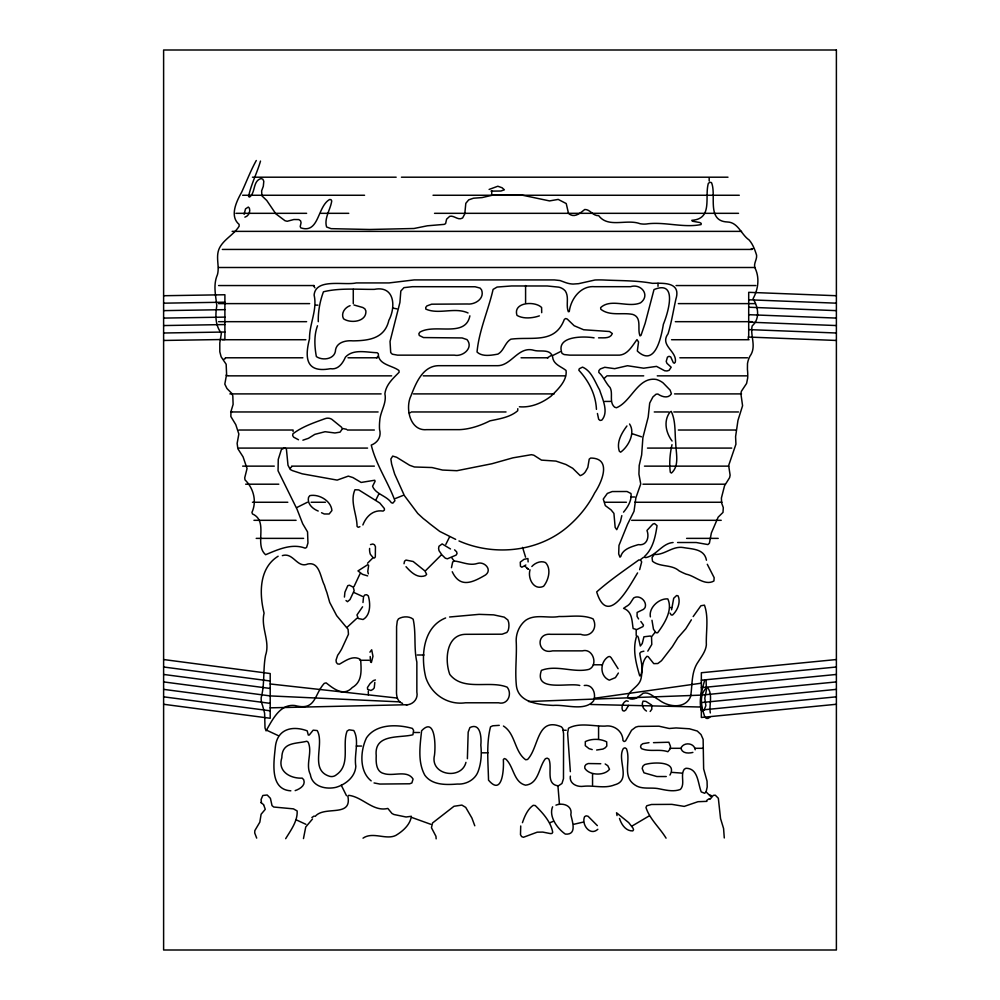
<?xml version="1.0" encoding="UTF-8"?>
<svg xmlns="http://www.w3.org/2000/svg" width="1000" height="1000" viewBox="0 0 1000 1000"><rect width="100%" height="100%" fill="white"/><g stroke="black" fill="none" stroke-linecap="round" stroke-linejoin="round"><path stroke-width="1.5" d="M451.463 567.688L452.688 561.95L454.375 561.013C462.013 561.85 469.7 566.025 477.438 563.425C484.162 561.087 492.562 569.513 485.662 574.875C472.95 582.3 460.238 588.725 452.238 571.737M724.287 837.962L723.575 828.475L720.537 818.525L718.35 798.275L715.288 795.188L713.337 795.35L709.963 799.362M404.025 563.737L404.562 561.175L405.988 560.075L413.162 561.5L424.875 570.9L426.625 574.275L425.525 575.575C417.475 578.812 410.9 572.112 406.012 566.7M436.15 838.85L435.95 836.3L431.45 827.725L432.5 823.012L454 806.275L461.887 805.088L465.725 807.4L471.9 818.025L474.787 825.788M370.2 656.513L370.538 661.95L371.375 662.5L372.962 656.3L371.688 649.8L369.913 652.15M530.037 569.825C527.45 578.1 533.638 590.9 543.575 586.287C548.4 580.325 551.675 569.012 545.55 562.6C540.925 560.388 535.062 562.875 531.838 566.512M579.775 685.475C568.312 682.4 533.7 692.45 541.413 670.362C556.65 664.488 573.6 673.162 588.962 669.375C598.488 665.387 593.138 647.837 582.413 650.863L552.575 650.863C537.337 654.925 535.2 632.625 550.862 634.312L580.7 634.312C590.9 638.062 598.188 627.737 593.038 618.85C582.612 614.362 570.25 616.8 559.113 616.5C548.162 618.612 535.45 613.688 525.825 620.2C519.65 624.975 516.075 632.938 516.175 640.7C517.025 655.212 514.95 669.688 516.25 684.175C517.275 702.825 538.7 704.575 553.075 705.425C565.925 704.325 584.675 711.7 593.587 700.85C596.375 694.062 592.9 684.062 584.25 685.475M244.112 214.275L245.525 208.863L248.312 207.075L249.387 208.2C250.637 211.713 248.562 216.2 244.875 217.15M621.825 515.625L620.438 521.525L616.75 529.688L615.163 527.425L613.925 513.4L611.05 509.875L605.325 505.613L603.263 499.087L607.35 493.425L612.212 491.55L627.025 491.5L631.013 493.537C631.912 500.275 627.825 507.125 623.525 512.137M467.388 758.713L468.175 732.15L469.913 727.562C480.675 722.212 481.6 738.025 480.812 745.037C481.763 754.013 481.262 762.987 478.113 771.525C475.075 779.775 466.012 784.638 457.425 784.05C446.262 784.887 432.25 785.413 424.85 775.25C417.45 761.875 420.062 745.35 421.6 730.775C436.587 714.912 435.662 751.55 434.162 756.85C431.45 775.588 461.613 779.862 465.95 762.362M469.875 315.825C465.475 338.15 434.925 323.2 419.85 332.175L418.85 333.713L419.275 335.462L423.475 337.562L462.137 337.95L467 339.6C473.9 347.837 462.85 357.013 454.338 355.15L397.537 355.15L392.287 354.2L390.7 352.587L390.037 341.45L399.913 302.462L400.825 291.025L403.938 287.65L412.375 286.688L475.125 286.762L480.1 288.087L481.525 289.825C484.925 298.538 475.138 304.812 467.388 303.988L431.637 304.188L426.912 305.912L425.712 307.475L425.825 309.1C438.738 314.875 454.913 306.85 468.038 312.962M374.812 682.412L374.25 687.875L372.912 689.388L370.938 690.487L367.625 689.375L367.463 687.5L370.062 683.587L373.45 680.55L375.438 679.963M520.725 825.975L520.487 834.7L521.638 836.612L523.45 837.275L537.225 832.175L542.775 832.087L550.3 833.575L551.962 833.487L552.712 832.275C550.825 821.663 542.663 812.875 535.25 805.525L533.188 805.337C527.612 809.188 524.612 816.363 522.45 822.675M704.638 680.387C701.95 690.113 698.425 700.462 701.488 710.537L702.788 710.962L704.163 709.912L705.863 705.7L704.8 698.175L706.462 689.85L706.075 680.438M541.7 312.675L541.613 307.538C535.075 300.688 512.55 302.137 517.013 315.413C523.4 319.137 532.487 318.2 539.362 315.875M528.112 561.925L527.925 558.525L524.038 559.325L520.275 562.15L520.45 566.263L521.862 567.238L525.85 565M618.387 673.037L615.438 677.613L609.312 680.163C599.538 676.263 599.788 661.838 608.413 656.675L609.862 656.525L611.112 657.65L618.1 668.7M303.463 838.587L305.738 827L312.5 819M672 444.7C669.963 453.575 669.087 463.3 670.325 472.312L671.45 473.038C679.788 465.812 675.863 452.688 675.713 442.925C674.725 432.488 675.837 420.975 671.25 411.413L670.1 411.912C663.25 420.85 665.825 432.612 672.075 441.025M671.587 609.8L673.7 598.263L676.625 595.5L678.075 595.837C680.962 602.388 677.438 610.425 672.537 615.037L671.213 614.975L670.075 613.138M639.65 569.65L641.675 561.9L640.713 560.262L638.925 559.875C624.888 570.013 609.775 580.262 596.688 591.912C607.7 627.987 629.163 586.475 637.587 572.913M362.575 606.8L356.938 614.987L358.338 618.513L363.05 619.513C370.8 615.112 370.487 603.425 368.312 595.9L366.688 594.712L364.837 594.963L363.537 596.587L362.987 602.537M628.625 705.4L625.675 710.175L624.087 711.1L622.6 710.525C621 707.025 622.788 702.288 626.337 700.763L628.237 701.263M354.025 586.538L360.05 573.737M317.5 325.775C313.875 335.325 314.525 346.775 316.363 356.575C322.05 360.637 333.525 359.588 335.337 351.662C335.662 342.425 345.45 340.175 353.013 340.863C369.025 340.637 384.712 338.5 388.875 320.275C395.962 307.038 394.8 285.275 374.312 289.363C357.463 289.513 339.787 287.775 323.45 291.788C319.962 301.1 318.012 311.55 318.288 321.688M375.85 500L378.862 493.975M445.825 544.4L449.588 536.875M260.5 161.075C257.075 173.05 251.025 184.35 248.575 196.537L249.6 197.062C255.763 192.625 252.55 180.725 261.238 178.525L262.887 179.288L263.8 181.3L263.312 186.287L261.637 190.837L261.887 195.8L266.762 200.487L275.825 213.825L285.038 220.738L287.2 221.275L293.875 219.513L298.85 219.587L300.587 220.85L301.062 222.738L300.212 226.562L300.8 227.862C319.212 233.975 317.213 206.688 329.538 199.537L331 199.638L331.737 200.963C330.538 209.488 323.913 218.238 326.587 226.988L331.112 228.663L369.6 229.488L413.975 228.5L427.35 225.8L444.225 224.375L445.613 223.6L446.613 219.15L449.738 216.312C454.225 215.15 458.025 220.875 462.625 217.95L464.787 213.875L465.812 203.325L468.7 199.862L473.488 198.212L482.088 197.587L492.262 195.225L521.337 194.963L549.525 200.912L558.212 199.412L566.225 203.55L568.5 213.375C574.338 218.675 580.275 212.95 584.763 209.488C590.325 209.312 592.7 216.038 598.713 215.662C608.175 228.4 626.7 218.675 640.088 223.725A22.85 22.85 0 0 0 648.337 223.725C665.7 221.9 683.8 228 701.075 224.562L701.213 223.4L699.737 222.512L692.4 221.213L691.787 220.325C713.138 218.95 704.438 197.188 708.325 183.412L709.8 182.3L711.462 182.55C716.775 194.8 706.1 221.012 727.275 221.975C738.1 222.188 741.287 234.713 749.087 239.938C752.862 244.213 754.887 249.8 756.587 255.15C757.225 259.825 752.763 264.113 755.387 268.825C759.762 278.45 758.037 289.825 753.037 298.712C758.325 306.863 760.225 318.775 752.15 325.938C749.987 336.037 756.95 346.575 749.887 356.3A23.75 23.75 0 0 0 747.487 363.675L747.425 369.4A49.913 49.913 0 0 1 747.675 378.05L746.6 383.438L741.425 391.213L740.875 393.575L742.575 405.737L737.975 420.363L735.588 436.613L735.925 444.212L728.65 465.513L730.113 475.163L729.625 477.612L724.538 485.775L721.4 498.05L721.637 503.05L723.3 507.6L723 512.388L718.162 517.163L711.363 532.962L709.4 543.2L707.938 544.562L696.225 542.513L677.562 542.513M285.675 838.675C290.8 830.225 297.75 821.125 297.15 810.938L293.45 808.863L273.738 807.025L272.025 805.612L270.413 798.337L267.188 795L262.825 795.475L261.075 799.55L261.45 802.688M693.175 616.575L700.913 605.75L704.45 605.15C708.913 617.6 705.85 631.838 706.363 644.95C705.7 651.275 701.587 656.413 698.325 661.625C690.925 671.95 692.6 685.125 690.55 696.688C685.225 709.4 667.875 707.062 658.863 699.8C653.85 697.325 649.325 691.6 643.213 693.2C639.113 696.462 634.075 701.1 628.488 698.225L627.6 696.838C629.888 689.3 639.587 686.525 641.1 678.312C642.712 671.012 641.188 662.087 646.9 656.325L648.2 656.65L653.763 663.637L657.825 663.525L661.513 660.688L672.375 646.612L677.812 637.85L685.812 628.737L691.375 619.8M256.288 160.5C250.55 170.812 246.475 181.7 241.575 192.35C236.462 201.45 229.338 216.188 239.1 224.387L239.137 226.225C234.237 234.125 225.55 238.4 220.688 245.9C214.45 255.15 219.963 265.425 217.463 274.587C212.95 284.962 215.75 295.212 216.788 305.738C215.275 315.25 215.125 325.425 221.388 333.25L219.8 342.962L219.812 351.825L221.137 356.812L226.163 364.275L226.6 374.387L224.812 384.125L226.95 388.512L231.938 393.575L232.812 395.9L233.113 404.375L230.975 411.475L230.85 416.5L235.775 424.637L238.85 433.988L237.138 443.413L237.862 448.738L243.062 456.838L247.05 468.55L244.725 477.8L245.012 479.888C253.588 488.25 257.025 501.262 251.938 512.413L252.512 513.962C269.012 521.375 253.912 544.562 265.613 554.712C277.75 549.675 291.788 543.05 305.175 548.175L306.588 547.425L307.95 543.013L307.55 531.9L302.688 523.737L297.075 509.325L278.05 470.775L278.263 459.412L281.413 449.475L284.85 447.863L286.4 449L288 465.275L290.225 469.475L292.45 470.625L302.2 473.812L337.163 480.1L348.312 476.125L352.912 477.562L361.125 482.438L374.725 480.25L375.1 481.287L372.562 486.262C375.688 494.288 386.575 495.662 391.337 502.713L392.812 503.162L394.938 500.737C388 481.85 376.062 464.9 371.262 445.1C377.8 442.612 381.587 436.525 379.55 429.412A49.45 49.45 0 0 1 379.738 420.8C380.175 411.562 386.962 403.3 384.888 393.825C386.025 384.462 393.125 378.438 399.113 372.262L398.963 370.525C392.287 365.312 378.013 364.862 378.325 353.675L377.113 352.725C366.85 352.45 353.312 348.612 345.45 357.125C342.713 363.3 338.2 370.012 330.375 368.7C305.525 373.338 304.725 357.337 309.513 338.837C309.3 323.963 317.525 309.825 314.113 295.05C315.688 277.825 344.35 285.688 356.25 282.925L389.062 282.925L414.212 279.913L554.388 279.925L560.05 280.538L565.013 282.375A25.65 25.65 0 0 0 573.05 284.062L578.612 283.675L594.987 280A104.8 104.8 0 0 1 603.862 280C620.138 280.8 636.388 280.387 652.412 283.325C663.8 283.15 681.312 281.925 675.863 299.275C673.288 310.812 671.513 322.463 668.062 333.787C659.362 345.6 677.312 351.062 675.3 362.15L674.375 363.2L673.325 362.7L670.7 356.9L669.05 356.325L667.45 357.125L666.213 361.413L666.963 363.35L671.188 367.212L669.112 370.325L666.975 370.962L664.712 370.763L656.525 366.388L643.675 368.2L627.475 365.725L614.675 368.675L604.763 367.287L600.325 368.95L598.925 370.538L598.8 372.4C603.65 376.662 605.588 382.925 610.075 387.537C613.337 393.537 608.812 402.15 614.6 407.163L616.45 407.75C631.475 401.613 637.812 376.613 656.2 379.438A19.913 19.913 0 0 1 663.1 382.887L670.125 390.112L671.413 393.812C668.35 398.888 661.812 396.838 657.887 394.038L656.062 394.212L652.925 396.925L649.7 403.075L648.188 417.125L642.887 437.65L641.65 454.938L639.2 465.462L638.925 474.162L640.738 483.95L635.875 497.863L634.025 511.287L627.513 524.338L618.975 545.425L618.688 553.938L619.963 557.163L620.763 556.475C622.688 548.925 631.962 546.613 638.35 544.625C646.912 546.087 649.587 536.962 646.963 530.462L652.85 524.113L654.488 523.525L657.05 525.625C655.462 536.413 653.075 548.4 644.762 556.225L644.788 557.4L645.962 557.575C656.7 555.275 662.3 543.3 673.088 542.513M552.6 806.812C548.513 816.3 557.325 828.637 565.35 834.1C577.35 835.088 572.275 821.462 570.837 814.75C572.788 805.662 562.987 802.362 555.938 805.15M651.988 636.188L655 632.425M626.925 425.962C621.65 433.113 616.25 442.113 619.362 451.287L620.638 452.175C628.387 446.587 635.638 432.987 629.55 424M669.95 775.062C678 760.788 652.562 762.05 644.587 764.625L642.862 766.213L642.2 768.525L643.962 772.812L656.85 776.525L666.25 776.538M597.825 829.287C590.087 836.488 581.163 824.438 584.587 816.688L586.112 815.837L588.075 816.263L597.35 825.638M376.6 357.788L378.113 356.287M290.062 468.4L291.575 466.887M367.575 563.2L372.837 557.938M604.587 378.113L606.1 376.6M425.513 570.725L441.312 554.925M709.963 717.138L707.962 718.438L706.275 718.363L704.825 717.013C701.675 707.275 698 695.775 706.7 687.625L707.875 687.975C713 694.975 708.85 705 710.312 712.95M650.163 711.475L651.825 709.25L651.675 705.05L645.9 701.388L643.062 701.125C641.1 704.737 643.112 709.137 646.488 711.075M347.25 627.163L357.038 618.138M363.025 838.162C372.775 831.35 386.075 840.25 395.8 835.425C402.887 831.162 410.188 824.8 411.375 816.287L406.062 817L393.963 814.513L391.962 813.475L387.837 808.438C373.088 812.05 362.8 797.013 348.8 795.337L347.85 796.137C352.287 817.975 324.487 805.35 315.25 816.35M647.8 651.137L651.775 644.475L651.538 636.888L650.325 636.013L643.925 636.8L642.262 643.5L640.312 646.025L638.362 637.537L637.6 636.125L636.55 636.413C632.325 649.475 636.013 663.2 639.688 675.812L640.6 675.65C643.763 668.388 640.638 660.512 639.775 653.3L641.075 651.888L643.888 651.175M640.7 559.438L643.713 557.188M362.863 524.987C366.112 516.575 373.075 509.475 383.1 511.087L384.425 510.05L384.35 508.5L379.825 503.05L358.775 489.913L354.963 489.738C349.712 501.4 356.95 514.362 357.075 526.4L358.2 527.3L359.888 526.7M311.887 817.525L314.15 816.025M706.925 800.225L709.175 798.713M445.625 617.962C422.663 627.175 420.625 656.925 425.838 677.625C431.438 694.475 447.762 705.288 465.525 702.788L498.488 702.788C507.938 705.275 512.45 693.787 507.175 687.175C489.325 679.987 463.288 691.6 449.812 674.463C444.525 660.362 446.037 634.125 466.188 634.312L502.113 634.2L506.863 632.463L508.175 630.413A16.65 16.65 0 0 0 508.65 622.375L507.9 620.037L504.212 617.137L493.638 614.862L479.113 614.35L449.575 617M547.4 357.788L551.163 355.538M632.425 825.812L648.988 816.025M489.113 189.438L497.812 186.238L502.05 187.738L504.375 189.812L500.887 191.025L491.012 191.125M370.513 544.587L372.825 544.025L374.438 544.725L375.438 546.65L375.312 556.938L374.487 558L373.137 557.663L370.363 554.312A14.05 14.05 0 0 1 369.613 548.425M223.85 359.3L225.362 358.537M552.675 355.538L560.2 351.763M296.837 507.525L307.375 502.262M350.1 305.675C344.85 307.425 340.675 313.425 343.537 318.788C350.438 323.638 366.688 322 365.887 310.925L364.862 308.825L362.825 307.512L353.988 305M278.125 556.225C258.875 568.125 259.262 593.85 264.075 613.162C260.587 627.6 270.387 641.3 265.562 655.3C262.863 669.287 264.925 683.787 261.175 697.663A18 18 0 0 0 262.587 705.612L264.613 713.2L265.012 727.9L266.062 730.837C272.325 720.1 279.913 703.675 294.925 705.525C316.137 711.125 313.825 694.875 324.25 683.375L326.15 682.875C333.425 688.612 343.587 696.975 352.25 687.55C362.362 681.775 361.275 670.688 360.75 660.863L360.025 659.188C352.725 655.138 345.525 660.8 339.438 664.163L337.537 663.9L336.325 662.375L336.05 660.075L337.688 655.212A55.338 55.338 0 0 0 341.75 648.825L348.462 634.25L348.075 629.325L336.675 615.662L329.712 602.413L326.887 592.513A91.137 91.137 0 0 1 324.425 585.2C320.425 577.675 319.725 561.613 307.9 563.962C297.075 568.688 293.45 552.038 282.35 555.625M295.163 790.612C299.688 789.087 305.875 785.438 303.738 779.788L302.213 778.125C290.587 778.75 277.325 771.538 281.825 757.788C281.962 741.762 295.712 744.025 306.85 741.237L308.188 742.212C312.725 752.425 305.25 764.188 310.338 774.463C312.113 786.65 325.825 789.737 336.087 787.3C345.675 784.463 355.175 776.975 355.825 766.312C353.85 754.775 359.675 740.863 353.8 730.512L349.125 729.837L347.125 731.025C341.763 744.625 350.988 764.688 336.438 774.737A7.325 7.325 0 0 1 329.8 776.375C309.062 770.175 324.9 744.237 317.225 730.562L313.175 730.163L309.288 735L308.3 735.062L307.2 730.837C292.2 725.3 277.275 729.013 275.363 746.85C273.9 761.562 269.25 789.625 290.837 790.812M395.412 498.5L402.938 495.487M549.663 822.8L553.425 821.287M692.887 752.412C688.863 753.438 682.95 753.65 681.137 749.05L681.488 747.062C684.95 741.862 694.4 743.188 695.188 749.762M573.737 824.3L583.525 822.038M406.213 704.887C412.987 704.737 418.387 698.913 416.85 692.05L416.85 662.087C413.638 648 416.275 633.062 413.15 619.175C409.225 615.988 402.625 616.275 398.45 618.888L397.275 620.988L396.587 626.587L396.538 689.463C396.25 694.725 396.637 701.488 402.575 703.438M302.887 440.188L308.45 438.312L314.85 434.35L325.087 431.712L334.925 432.975L340.075 432.137L342.262 428.963L341.525 427.2L331.788 419.288A7.588 7.588 0 0 0 325.012 418.688C313.988 422.7 302.2 426.65 292.925 433.812L292.663 435.575L293.663 437.163L298.488 439.762M594.175 698.288L701.35 683.188M836.388 659.538L701.35 672.75L701.35 717.475L836.388 704.275M701.35 680.2L836.388 667M701.35 687.663L836.388 674.45M836.388 681.912L701.35 695.113L528.513 701.525M701.35 702.562L836.388 689.362M701.35 710.025L836.388 696.825M648.988 742.663L642.825 743.688L641.05 745.05L640.562 746.9L641.45 748.6C649.675 752.2 659.325 748.713 667.862 751.712L670.263 748.888L670.462 746.312L668.863 742.225L653.487 742.663M596.65 750.025L602.925 749.075L605.163 747.85L606.812 746.05L606.675 741.862C600.538 738.6 591.525 738.525 585.325 741.6L585.288 745.675L589.038 748.65L592.212 749.587M270.2 707.837L407.312 704.712M163.612 295.725L224.9 294.75L224.9 339.475L163.612 340.462M163.612 303.175L224.9 302.2M163.612 310.637L224.9 309.65M163.612 318.087L224.9 317.113M163.612 325.55L224.9 324.562M163.612 333L224.9 332.025M519.388 406.775C530.913 407.788 541.938 403.113 550.925 396.25C557.762 389.575 567.4 380.525 566.062 370.475C561.15 366.488 553.3 364.513 552.612 356.938C550.312 348.425 540.375 352.113 534.125 350.387C518.663 345.588 511.662 365.35 497.925 365.688L438.125 365.688C422.55 366.312 415.825 383.363 410.988 395.788C405.012 407.925 409.913 431.312 426.7 429.65L459.6 429.65C470.15 429.15 480.5 425.6 489.925 420.863C499.438 418.85 510.188 417.275 517.7 410.75L517.8 408.688M252.45 177.2L396.163 177.2M401.425 177.2L727.987 177.2M242.662 195.263L364.562 195.263M433.038 195.263L739.275 195.263M235.888 213.325L306.625 213.325M320.913 213.325L348.762 213.325M434.538 213.325L738.525 213.325M232.138 231.375L741.538 231.375M751.312 248.688L752.825 248.688M222.35 249.438L752.062 249.438M218.588 267.5L755.075 267.5M218.588 285.55L314.15 285.55M676.075 285.55L755.825 285.55M218.588 303.612L309.637 303.612M678.325 303.612L755.075 303.612M315.65 305.125L317.913 305.125M218.588 321.675L306.625 321.675M675.312 321.675L752.062 321.675M594.075 337.85C584.75 336.15 555.062 335.45 562.038 353.425L564.138 354.55L569.725 355.138L617.5 355.15C627.2 355.8 632.013 346.138 636.987 339.613L638.538 341.987L637.325 351.037C655.238 367.85 661.3 336.587 663.388 324.25C667.962 313.163 678.275 279.538 654 289.575L645.138 323.338L641 335.35L640.062 335.9C636.95 329.1 642.45 317.475 632.65 314.4C622.25 312.312 609.825 316.375 600.8 309.25L600.638 307.638C610.913 297.95 628.263 308.163 640.575 302.812C650.625 295.238 641.175 283.238 630.538 286.688L594.7 286.688C580.675 285.425 570.812 298.975 569.275 311.537L568.325 311.725C565.688 305.163 569.35 297.262 565.35 291.038A11.975 11.975 0 0 0 558.787 287.15L547.337 285.988L511.538 285.963L497.1 287.05L493.1 289.4C488.288 310.387 478.938 330.812 477.038 352.05C482.375 357.05 491.275 355.275 497.9 354.125C504 350.75 504.862 342.587 510.887 339.175C532.263 336.425 554.975 344.25 564.325 319.413L565.662 318.512L567.225 319.037L574.175 325.737L583.625 329.75L609.538 331.512L612.325 333.55C610.363 339.05 603.125 337.6 598.55 337.85M222.35 339.725L305.875 339.725M671.55 339.725L749.062 339.725M225.362 357.788L302.863 357.788M348.013 357.788L377.35 357.788M521.062 357.788L548.15 357.788M679.837 357.788L747.55 357.788M228.375 375.85L391.65 375.85M423.25 375.85L565.462 375.85M606.85 375.85L643.713 375.85M657.262 375.85L746.8 375.85M229.875 393.9L381.112 393.9M413.462 393.9L554.175 393.9M674.562 393.9L741.538 393.9M604.587 401.425L610.612 401.425M230.625 411.962L232.138 411.962M232.887 411.962L378.113 411.962M411.213 411.962L506.025 411.962M654.25 411.962L668.55 411.962M673.812 411.962L738.525 411.962M408.963 412.713L410.462 412.713M238.9 430.025L293.075 430.025L293.075 431.525M347.25 430.025L374.338 430.025M678.325 430.025L735.512 430.025M238.9 448.088L367.575 448.088M647.475 448.088L731.75 448.088M242.662 466.138L274.275 466.138M291.575 466.138L374.338 466.138M644.463 466.138L728.737 466.138M245.675 484.2L278.788 484.2M642.962 484.2L724.975 484.2M630.925 496.987L634.688 496.987M252.45 502.262L287.812 502.262M311.137 502.262L325.438 502.262M604.587 502.262L606.1 502.262M606.85 502.262L626.413 502.262M634.688 502.262L721.975 502.262M253.95 520.312L296.087 520.312M631.675 520.312L721.213 520.312M256.212 538.375L303.612 538.375M686.6 538.375L718.213 538.375M670.05 607.6L671.55 607.6M417.238 655L424 655M360.05 660.275L369.075 660.275M593.3 664.788L601.575 664.788M499.263 725.35L492.762 725.788L490.525 726.825C486.15 743.55 488.162 762.7 488.525 780.15C502.638 796.938 504 768.175 503.325 759.562L504.387 758.575L505.775 759.062C513.888 766.513 513.6 782.325 525.538 785.175C538.862 783.775 538.625 767.212 545.413 758.7L547.188 758.15L548.787 759.025C552.75 767.312 545 784.513 558.4 785.837L561.962 783.475L563.475 778.675L563.587 733.812L562.788 728.5L561.375 726.825C536.712 716.462 539.125 747.375 527.587 759.463L525.688 759.762C514.388 751.775 515.55 733.612 503.438 726.038M563.2 730.25L566.213 730.25M414.225 732.5L419.487 732.5M356.287 746.05L361.55 746.05M670.05 748.3L680.588 748.3M694.875 748.3L703.162 748.3M481.938 752.825L487.962 752.825M600.775 763.725L588.263 763.538L586.05 764.488L584.825 766.175L584.812 768.275C589.338 775.638 604.5 775.962 609.5 769.287L607.788 765.725L605.188 763.975M706.938 801.35L697.987 801.7L684.225 806.4L671.85 804.362L651.475 804.488L646.8 805.75L645.962 807.5C649.7 819.15 659.775 827.738 666.062 838.162M590.675 704.475L701.35 707.038M836.388 295.725L748.7 292.325L748.7 337.062L836.388 340.462M748.7 299.788L836.388 303.175M748.7 307.238L836.388 310.637M748.7 314.688L836.388 318.087M748.7 322.15L836.388 325.55M748.7 329.6L836.388 333M399.888 701.875L270.2 695.913L163.612 681.912M672.312 772.387L682.087 773.138M367.638 575.9L362.512 574.338L357.975 570.913L367.825 564.625L368.625 565.538L367.762 571.525L368.338 573.85M270.2 683.975L397.175 698.05M163.612 659.538L270.2 673.538L270.2 718.275L163.612 704.275M163.612 667L270.2 681M163.612 674.45L270.2 688.45M163.612 689.362L270.2 703.363M163.612 696.825L270.2 710.812M393.15 308.125L396.912 308.875M342.738 428.525L346.5 429.275M632.425 433.787L641.462 436.8M411.962 817.525L430.775 824.3M455.675 539.375L439.775 531.438L429.825 523.812A131.825 131.825 0 0 0 423.288 518.562L417.775 513.475L404.363 495.588L394.663 474.05L391.625 464.012L390.863 458.988L392.7 456.087L396.675 457.287L409.65 465.288L414.425 466.987L432.013 467.537L442.525 470.05L456.912 470.712L491.9 463.75L512.925 457.837L531.438 454.688L533.837 455.213L541.487 460.125L555.925 461.087L565.938 464.5L572.725 468.288L580.2 475.637A10.075 10.075 0 0 0 585.4 471.775L587.812 467.488L589.225 459.113L590.688 458.05C612.3 458.15 601.737 482.438 594.688 492.887C587.987 506.138 578.325 517.775 567.013 527.35C537.5 552.112 493.913 556.337 458.988 540.95M374.062 782.95L379.825 784.05L409.663 783.787L411.875 782.95L413.075 779.05C407.1 769.625 393.363 776.612 384.087 773.612C375.962 771.875 375.925 762.337 376.225 755.725C373.875 733.3 399.862 738.275 412.9 734.762L413.6 730.413L412.4 728.413C397.788 724.287 376.362 723.475 366.538 737.775C360.363 750.35 358.913 771.2 371.175 780.875M318.212 511.037C312.762 508.963 307 503.812 308.538 497.4L309.812 495.637C318.812 493.75 331.138 500.75 331.912 510.562L329.162 513.987L324.263 513.975L321.538 512.737M354.025 592.55L362.3 596.312M296.087 819.788L305.875 824.3M266.737 730.25L278.025 735.512M450.5 548.975L442.15 543.925L438.975 546.25L438.587 548.438L439.038 550.712L441.912 554.862L445.363 558.237L447.413 558.787L456.087 555.112L457.038 553.575L456.613 551.825L454.588 549.837M527.087 568.475L528.587 569.225L524.825 566.213M709.938 794.963L711.438 795.713M226.112 375.1L227.613 375.85M260.725 802.475L263.738 804.737M640.875 621.525L643.5 625.125L642.913 626.6L636.763 629.587L633.138 628.538C631.825 620.85 632.45 611.562 623.562 608.337L626.275 606.475A11.087 11.087 0 0 0 631.15 601.763L633.638 597.987C639.388 594.212 647.562 601.487 645.025 607.663L643.562 609.312L637.125 612.438L637.075 616.425L638.587 618.95M706.162 791.95L710.688 796.462M346 600.513L347.488 601.688L350.012 599.55L354.162 590.688L353.275 587.2L349.5 585.225L347.788 585.65L344.913 592.212L344.425 597.075M263.888 805.462L265.275 809.325L261.112 814.237L259.825 822.175L254.838 830.612L254.713 832.938L256.688 838.112M451.85 557.938L454.1 560.95M313.4 285.55L314.9 287.812M619.513 818.438C621.388 824.475 625.737 831.162 632.812 830.913L633.562 829.737L633.013 828.162L628.7 822.625L616.538 812.775L617.038 815.562M707.288 564.275L714.163 577.7L713.925 581C704.75 586.225 695.263 575.925 686.087 574.138A72.312 72.312 0 0 1 679.15 570.887C671.55 564.125 660.325 567.425 652.513 561.275L652.038 557.513L654.312 554.438C664.55 555.275 672.463 545.7 683.312 547.55C692.262 549.175 704.375 548.725 706.45 560.225M341.238 785.175L346.5 795.713M522.575 547.4L525.588 557.188M596.45 409.35C595.7 394.312 588.763 381 578.812 370.213L579.312 368.725L582.55 367.125C591.675 371.062 594.9 381.863 599.587 389.888C602.463 398.95 609.012 411.938 601.8 420.15L600.075 420.45L598.675 419.275L597.438 413.488M650.387 616.875C648.575 607.7 659.025 598.212 667.8 598.913C673.088 610.025 664.338 623.8 657.625 632.788L656.062 632.737L653.487 629.275L651.975 620.262M557.938 785.925L559.438 803.988M748.3 336.725L748.3 338.975M709.175 177.963L709.175 180.963M658.012 283.3L658.012 286.312M636.188 630.175L636.188 635.438M598.575 726.488L598.575 739.275M592.55 773.888L592.55 785.175M570.35 771.65L567.612 733.2L568.488 728.25C579.288 722.3 593 726.363 604.987 726.112C614.062 724.625 622.812 731.237 623 740.575L624.138 741.525L625.55 740.913L631.562 730.263L635.65 727.163L638.225 726.413L658.925 726.188L669.225 728.487L676.087 727.938L689.438 728.787L697.275 731.038L701.012 734.562L703.125 739.325L703.637 768.9L707.05 781.137L707.212 786.975L706.062 792L704.638 793.263L701.25 791.912C697.788 783.525 698.325 768.263 685.962 768.275L684.225 769.275C680.062 775.312 685.45 783.938 680.413 789.412C673.662 792.038 666.162 790.212 659.312 788.85C651.287 786.988 641.875 789.925 634.875 784.938C621.638 776.2 631.237 760.9 626.438 748.725L624.987 747.825L623.425 748.425C616.475 759.338 631.925 780.375 614.625 784.837C604.625 788.938 593.775 785.113 583.375 786.3C577 787.225 569.113 783.65 570.35 776.125M525.588 285.55L525.588 302.863M491.725 190.75L491.725 193.762M368.325 691.125L368.325 694.875M353.275 289.312L353.275 303.612M836.388 50L163.612 50L163.612 950L836.388 950L836.388 50"/></g></svg>
